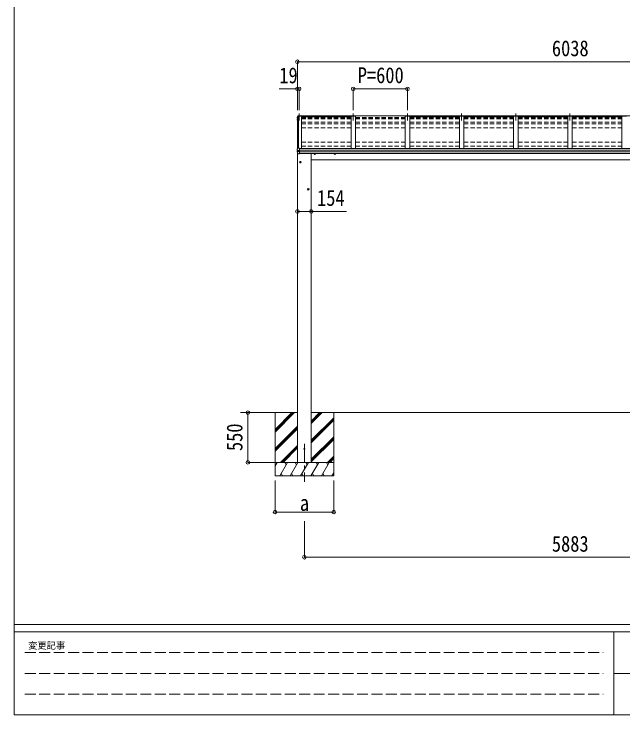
# Model space of a CAD drawing. Units: millimetres at full size, sheet at 1:40; some dimension numbers follow another scale. Extents: x -11243 to 11243, y -7760 to 7760.
# Drawn here: x -11243 to -4498, y -7760 to 0 of the extents above; entities that cross this region are included whole.
import ezdxf
from ezdxf.enums import TextEntityAlignment as Align

# ---------------------------------------------------------------- set-up
doc = ezdxf.new("R2010")
doc.units = ezdxf.units.MM
doc.header["$LTSCALE"] = 40
doc.header["$PDMODE"] = 32
doc.header["$PDSIZE"] = 40
for name, pattern in [('CHAIN1', [8, 5, -1, 1, -1]), ('DASHED1', [1.8, 1.2, -0.6]), ('DASHED3', [4, 3, -1])]:
    doc.linetypes.add(name, pattern=pattern)
for name, color, linetype, lineweight in [('0-0_0', 7, 'Continuous', 9), ('0-1_本体', 5, 'CHAIN1', 9), ('0-3_ELV2', 4, 'Continuous', 9), ('0-6_OTH_LINE', 6, 'Continuous', 9), ('F-0_240', 7, 'Continuous', 9)]:
    doc.layers.add(name, color=color, linetype=linetype, lineweight=lineweight)
doc.styles.add('ＭＳ ゴシック', font='')
doc.styles.get('ＭＳ ゴシック').set_extended_font_data('MS Gothic')

msp = doc.modelspace()

# ---------------------------------------------------------------- linework, layer by layer
at = {"layer": '0-0_0'}
for p, q in [((-8103.76, -4413.22), (-8733.37, -4413.22)), ((-8351.76, -4413.22), (-8351.76, -5113.22)), ((-8351.76, -4599.2), (-8165.78, -4413.22)), ((-8351.76, -4613.34), (-8151.64, -4413.22)), ((-8351.76, -4627.48), (-8137.49, -4413.22)), ((-8351.76, -4415.35), (-8349.63, -4413.22)), ((-2220.76, -4413.22), (-7949.76, -4413.22)), ((-7949.76, -4533.85), (-7829.13, -4413.22)), ((-7949.76, -4519.71), (-7843.27, -4413.22)), ((-7949.76, -4505.57), (-7857.41, -4413.22)), ((-7701.76, -4413.22), (-7701.76, -5113.22)), ((-7949.76, -4717.7), (-7701.76, -4469.7)), ((-7949.76, -4731.84), (-7701.76, -4483.84)), ((-7949.76, -4745.98), (-7701.76, -4497.99)), ((-8351.76, -4811.33), (-8103.76, -4563.33)), ((-8351.76, -4825.47), (-8103.76, -4577.48)), ((-8351.76, -4839.62), (-8103.76, -4591.62)), ((-7949.76, -4929.83), (-7701.76, -4681.83)), ((-7949.76, -4943.97), (-7701.76, -4695.97)), ((-7949.76, -4958.12), (-7701.76, -4710.12)), ((-8291.52, -4963.22), (-8103.76, -4775.46)), ((-8277.38, -4963.22), (-8103.76, -4789.61)), ((-8263.23, -4963.22), (-8103.76, -4803.75)), ((-7701.76, -4963.22), (-8351.76, -4963.22)), ((-8351.76, -5003.32), (-8328.61, -4963.22)), ((-8299.74, -5113.22), (-8213.14, -4963.22)), ((-8228.14, -4989.2), (-8243.14, -4963.22)), ((-8184.27, -5113.22), (-8097.67, -4963.22)), ((-8112.67, -4989.2), (-8127.67, -4963.22)), ((-8068.8, -5113.22), (-7982.2, -4963.22)), ((-7997.2, -4989.2), (-8012.2, -4963.22)), ((-7953.33, -5113.22), (-7866.73, -4963.22)), ((-7881.73, -4989.2), (-7896.73, -4963.22)), ((-7837.86, -5113.22), (-7751.26, -4963.22)), ((-7781.26, -4963.22), (-7766.26, -4989.2)), ((-7771.02, -4963.22), (-7701.76, -4893.96)), ((-7756.88, -4963.22), (-7701.76, -4908.11)), ((-7742.73, -4963.22), (-7701.76, -4922.25)), ((-8343.61, -4989.2), (-8351.76, -4975.09)), ((-8351.76, -5113.22), (-7701.76, -5113.22)), ((-8284.74, -5087.24), (-8269.74, -5113.22)), ((-8169.27, -5087.24), (-8154.27, -5113.22)), ((-8053.8, -5087.24), (-8038.8, -5113.22)), ((-7938.33, -5087.24), (-7923.33, -5113.22)), ((-7822.86, -5087.24), (-7807.86, -5113.22)), ((-7722.39, -5113.22), (-7701.76, -5077.48)), ((-7707.39, -5087.24), (-7701.76, -5097))]:
    msp.add_line(p, q, dxfattribs=at)
at = {"layer": '0-0_0', "linetype": 'DASHED1'}
msp.add_line((-8103.76, -4963.22), (-7949.76, -4963.22), dxfattribs=at)
at = {"layer": '0-1_本体'}
for p, q in [((-8085.26, -1100.24), (-8085.26, -1179.49)), ((-7485.26, -1100.24), (-7485.26, -1179.49)), ((-6885.26, -1100.24), (-6885.26, -1179.49)), ((-6285.26, -1100.24), (-6285.26, -1179.49)), ((-5685.26, -1100.24), (-5685.26, -1179.49)), ((-5085.26, -1100.24), (-5085.26, -1179.49)), ((-8026.76, -4757.28), (-8026.76, -5178.35))]:
    msp.add_line(p, q, dxfattribs=at)
at = {"layer": '0-3_ELV2'}
for p, q in [((-8106.73, -1147.29), (-8106.73, -1151.31)), ((-8105.68, -1152.58), (-8104.26, -1152.86)), ((-8104.26, -1150.99), (-8104.83, -1150.88)), ((-8104.26, -1151.33), (-8104.83, -1151.22)), ((-8104.26, -1149.96), (-8097.14, -1131.4)), ((-8104.26, -1149.96), (-8104.26, -1494.23)), ((-8097.43, -1131.24), (-8096.24, -1131.18)), ((-8097.26, -1131.72), (-8097.26, -1479.72)), ((-8097.14, -1131.4), (-8060.26, -1131.4)), ((-8096.09, -1130.97), (-8096.46, -1128.49)), ((-8096.24, -1131.18), (-8096.46, -1129.7)), ((-8082.26, -1125.26), (-8096.42, -1126.04)), ((-8085.26, -1130.36), (-8096.09, -1130.97)), ((-8096.09, -1130.97), (-8096.09, -1131.4)), ((-8096.09, -1131.35), (-8085.26, -1131.35)), ((-8091.56, -1485.08), (-8091.56, -1131.4)), ((-8085.26, -1128.12), (-8085.26, -1131.35)), ((-8085.26, -1128.12), (-8082.26, -1128.12)), ((-8082.26, -1128.12), (-8082.26, -1125.27)), ((-8060.26, -1131.4), (-8060.26, -1487.66)), ((-8060.26, -1136.8), (-7510.26, -1136.8)), ((-7460.26, -1131.4), (-7510.26, -1131.4)), ((-7510.26, -1131.4), (-7510.26, -1487.66)), ((-7460.26, -1131.4), (-7460.26, -1487.66)), ((-6860.26, -1131.4), (-6910.26, -1131.4)), ((-6910.26, -1131.4), (-6910.26, -1487.66)), ((-6860.26, -1131.4), (-6860.26, -1487.66)), ((-6860.26, -1136.8), (-6310.26, -1136.8)), ((-6260.26, -1131.4), (-6310.26, -1131.4)), ((-6310.26, -1131.4), (-6310.26, -1487.66)), ((-6260.26, -1131.4), (-6260.26, -1487.66)), ((-6260.26, -1136.8), (-5710.26, -1136.8)), ((-5660.26, -1131.4), (-5710.26, -1131.4)), ((-5710.26, -1131.4), (-5710.26, -1487.66)), ((-5660.26, -1131.4), (-5660.26, -1487.66)), ((-5660.26, -1136.8), (-5110.26, -1136.8)), ((-5060.26, -1131.4), (-5110.26, -1131.4)), ((-5110.26, -1131.4), (-5110.26, -1487.66)), ((-5060.26, -1131.4), (-5060.26, -1487.66)), ((-5060.26, -1136.8), (-4510.26, -1136.8)), ((-4460.26, -1131.4), (-4510.26, -1131.4)), ((-4510.26, -1131.4), (-4510.26, -1487.66)), ((-8107.14, -1166.24), (-8107.14, -1170.28)), ((-8107.09, -1165.9), (-8107.1, -1165.97)), ((-8104.26, -1168.66), (-8106.08, -1169.01)), ((-8104.26, -1164.64), (-8105.4, -1164.78)), ((-8105.11, -1170.35), (-8104.26, -1170.18)), ((-8107.3, -1526.58), (-8107.3, -1520.05)), ((-8106.83, -1508.02), (-8106.83, -1501.52)), ((-8099.26, -1517.67), (-8106.49, -1519.07)), ((-8105.96, -1509.02), (-8106.03, -1509)), ((-8105.96, -1509.02), (-8105.96, -1509.01)), ((-8098.71, -1509.95), (-8105.08, -1509.16)), ((-8104.26, -1509.26), (-8104.26, -1518.64)), ((-8103.76, -1532.73), (-8103.76, -4963.22)), ((-8099.26, -1509.88), (-8099.26, -1523.68)), ((-8082.26, -1509.95), (-8097.05, -1510.04)), ((-8082.26, -1523.8), (-8097.05, -1523.6)), ((-8094.64, -1547.02), (-8094.62, -1547.04)), ((-8082.26, -1548.11), (-8093.85, -1547.48)), ((-8082.26, -1548.11), (-8082.26, -1484.63)), ((-8082.26, -1487.66), (-2088.26, -1487.66)), ((-8082.26, -1507.19), (-2088.26, -1507.19)), ((-8082.26, -1508.09), (-2088.26, -1508.09)), ((-8082.26, -1525.33), (-2088.26, -1525.33)), ((-8082.26, -1527.29), (-2088.26, -1527.29)), ((-8082.26, -1545.32), (-2088.26, -1545.32)), ((-7949.76, -1545.32), (-7949.76, -4963.22)), ((-7949.76, -1613.22), (-2220.76, -1613.22))]:
    msp.add_line(p, q, dxfattribs=at)
at = {"layer": '0-3_ELV2', "linetype": 'DASHED1'}
for p, q in [((-8060.26, -1146.92), (-7510.26, -1146.92)), ((-8060.26, -1151.77), (-7510.26, -1151.77)), ((-8060.26, -1153.3), (-7510.26, -1153.3)), ((-8060.26, -1155.26), (-7510.26, -1155.26)), ((-8060.26, -1159.03), (-7510.26, -1159.03)), ((-7460.26, -1146.92), (-6910.26, -1146.92)), ((-7460.26, -1151.77), (-6910.26, -1151.77)), ((-7460.26, -1153.3), (-6910.26, -1153.3)), ((-7460.26, -1155.26), (-6910.26, -1155.26)), ((-7460.26, -1159.03), (-6910.26, -1159.03)), ((-6860.26, -1146.92), (-6310.26, -1146.92)), ((-6860.26, -1151.77), (-6310.26, -1151.77)), ((-6860.26, -1153.3), (-6310.26, -1153.3)), ((-6860.26, -1155.26), (-6310.26, -1155.26)), ((-6860.26, -1159.03), (-6310.26, -1159.03)), ((-6260.26, -1146.92), (-5710.26, -1146.92)), ((-6260.26, -1151.77), (-5710.26, -1151.77)), ((-6260.26, -1153.3), (-5710.26, -1153.3)), ((-6260.26, -1155.26), (-5710.26, -1155.26)), ((-6260.26, -1159.03), (-5710.26, -1159.03)), ((-5660.26, -1146.92), (-5110.26, -1146.92)), ((-5660.26, -1151.77), (-5110.26, -1151.77)), ((-5660.26, -1153.3), (-5110.26, -1153.3)), ((-5660.26, -1155.26), (-5110.26, -1155.26)), ((-5660.26, -1159.03), (-5110.26, -1159.03)), ((-5060.26, -1146.92), (-4510.26, -1146.92)), ((-5060.26, -1151.77), (-4510.26, -1151.77)), ((-5060.26, -1153.3), (-4510.26, -1153.3)), ((-5060.26, -1155.26), (-4510.26, -1155.26)), ((-5060.26, -1159.03), (-4510.26, -1159.03)), ((-8060.26, -1196.34), (-7510.26, -1196.34)), ((-8060.26, -1217.5), (-7510.26, -1217.5)), ((-7460.26, -1196.34), (-6910.26, -1196.34)), ((-7460.26, -1217.5), (-6910.26, -1217.5)), ((-6860.26, -1196.34), (-6310.26, -1196.34)), ((-6860.26, -1217.5), (-6310.26, -1217.5)), ((-6260.26, -1196.34), (-5710.26, -1196.34)), ((-6260.26, -1217.5), (-5710.26, -1217.5)), ((-5660.26, -1196.34), (-5110.26, -1196.34)), ((-5660.26, -1217.5), (-5110.26, -1217.5)), ((-5060.26, -1196.34), (-4510.26, -1196.34)), ((-5060.26, -1217.5), (-4510.26, -1217.5)), ((-8060.26, -1260.01), (-7510.26, -1260.01)), ((-7460.26, -1260.01), (-6910.26, -1260.01)), ((-6860.26, -1260.01), (-6310.26, -1260.01)), ((-6260.26, -1260.01), (-5710.26, -1260.01)), ((-5660.26, -1260.01), (-5110.26, -1260.01)), ((-5060.26, -1260.01), (-4510.26, -1260.01)), ((-8060.26, -1420.29), (-7510.26, -1420.29)), ((-8060.26, -1462.8), (-7510.26, -1462.8)), ((-7460.26, -1420.29), (-6910.26, -1420.29)), ((-7460.26, -1462.8), (-6910.26, -1462.8)), ((-6860.26, -1420.29), (-6310.26, -1420.29)), ((-6860.26, -1462.8), (-6310.26, -1462.8)), ((-6260.26, -1420.29), (-5710.26, -1420.29)), ((-6260.26, -1462.8), (-5710.26, -1462.8)), ((-5660.26, -1420.29), (-5110.26, -1420.29)), ((-5660.26, -1462.8), (-5110.26, -1462.8)), ((-5060.26, -1420.29), (-4510.26, -1420.29)), ((-5060.26, -1462.8), (-4510.26, -1462.8))]:
    msp.add_line(p, q, dxfattribs=at)
at = {"layer": '0-3_ELV2'}
for points in [[(-8099.07, -1127.24), (-8103.31, -1137.86), (-8106.66, -1146.8), (-8106.72, -1147.07), (-8106.73, -1147.13)], [(-8106.73, -1147.13), (-8106.73, -1147.24), (-8106.73, -1147.3)], [(-8099.07, -1130.81), (-8100.06, -1133.3), (-8101.04, -1135.8), (-8102.01, -1138.3), (-8102.97, -1140.81), (-8103.91, -1143.32), (-8104.84, -1145.83), (-8105.76, -1148.35), (-8106.66, -1150.88)], [(-8082.26, -1127.7), (-8096.46, -1128.49), (-8096.46, -1129.7), (-8097.58, -1129.75)], [(-8096.16, -1131.4), (-8096.24, -1130.83), (-8096.24, -1131.18)], [(-8085.26, -1131.4), (-8085.26, -1128.13), (-2085.26, -1128.13)], [(-8107.1, -1165.92), (-8107.13, -1166.09), (-8107.13, -1166.23)], [(-8106.96, -1170.93), (-8105.5, -1173.47), (-8104.26, -1175.59)], [(-8106.77, -1501.18), (-8106.82, -1501.39), (-8106.83, -1501.52)], [(-8098.9, -1480.38), (-8099.93, -1482.96), (-8100.95, -1485.55), (-8101.96, -1488.14), (-8102.95, -1490.74), (-8103.93, -1493.34), (-8104.89, -1495.95), (-8105.84, -1498.57), (-8106.77, -1501.18)], [(-8103.48, -1509.24), (-8104.72, -1509.2), (-8105.96, -1509.01)], [(-8098.71, -1509.95), (-8098.46, -1509.98), (-8098.31, -1509.99)], [(-8082.26, -1484.63), (-8096.26, -1485.31), (-8096.26, -1479.66), (-8098.02, -1479.76)], [(-7909.26, -1553.02), (-7915.76, -1549.26), (-7915.76, -1545.32)], [(-7909.26, -1553.02), (-7902.76, -1549.26), (-7902.76, -1545.32)], [(-7689.27, -1553.02), (-7695.77, -1549.26), (-7695.77, -1545.32)], [(-7689.27, -1553.02), (-7682.77, -1549.26), (-7682.77, -1545.32)], [(-8070.76, -1648.02), (-8077.26, -1644.26), (-8077.26, -1636.76), (-8070.76, -1633.01)], [(-8070.76, -1648.02), (-8064.26, -1644.26), (-8064.26, -1636.76), (-8070.76, -1633.01)], [(-7983.76, -1948.02), (-7990.26, -1944.26), (-7990.26, -1936.76), (-7983.76, -1933.01)], [(-7983.76, -1948.02), (-7977.26, -1944.26), (-7977.26, -1936.76), (-7983.76, -1933.01)]]:
    msp.add_lwpolyline(points, dxfattribs=at)
for centre, radius in [((-8070.76, -1640.51), 8.5), ((-8070.76, -1640.51), 7.7), ((-8070.76, -1640.51), 6.5), ((-7983.76, -1940.51), 8.5), ((-7983.76, -1940.51), 7.7), ((-7983.76, -1940.51), 6.5), ((-8026.76, -4813.22), 5)]:
    msp.add_circle(centre, radius, dxfattribs=at)
for centre, radius, start, end in [((-8105.44, -1151.31), 1.3, 160.55137, 259.11062), ((-8104.77, -1150.93), 0.299, 160.48478, 259.11069), ((-7635.32, -1317.81), 498.52, 158.04646, 160.43093), ((-8104.77, -1150.58), 0.3, 212.93591, 259.04607), ((-8097.49, -1131.45), 1.7, 92.9577, 157.99775), ((-8096.84, -1128.62), 2.62, 80.76, 148.16555), ((-8097.42, -1131.54), 0.3, 92.95769, 158.00506), ((-8105.84, -1170.28), 1.3, 100.8784, 209.72862), ((-8105.83, -1166.19), 1.3, 99.76805, 169.97457), ((-8105.38, -1167.12), 2.32, 92.65141, 119.69627), ((-8105.06, -1170.64), 0.299, 100.87832, 209.80871), ((-7672.5, -922.03), 499.04, 209.85327, 210.09589), ((-7672.5, -922.38), 499.04, 209.85327, 210.09589), ((-8106.3, -1520.05), 0.998, 100.914, 179.94879), ((-8106.3, -1526.58), 1, 180, 210.67851), ((-7712.36, -1292.87), 459.05, 210.67556, 213.61643), ((-8105.83, -1508.02), 1, 180, 258.54639), ((-8099.6, -1507.32), 16.37, 271.41275, 274.51688), ((-8097.97, -1480.76), 1, 92.95955, 157.94622), ((-8093.79, -1546.48), 1, 213.61937, 266.89265), ((-7909.26, -1545.51), 8.5, 178.68482, 1.31518), ((-7909.26, -1545.51), 7.7, 178.54815, 1.45185), ((-7909.26, -1545.51), 6.5, 178.27991, 1.72009), ((-7689.27, -1545.51), 8.5, 178.68472, 1.31528), ((-7689.27, -1545.51), 7.7, 178.54804, 1.45196), ((-7689.27, -1545.51), 6.5, 178.27976, 1.72024)]:
    msp.add_arc(centre, radius, start, end, dxfattribs=at)
for centre, major_axis, ratio, start_param, end_param in [((-8098.26, -1523.48), (1, 0.195), 0.067217, 3.1284981, 3.4826308), ((-8098.41, -1502.43), (9.96, -2.12), 0.734427, 4.8771941, 5.0024979), ((-8098.41, -1531.2), (9.97, 1.96), 0.736539, 1.29146, 1.4167637)]:
    msp.add_ellipse(centre, major_axis=major_axis, ratio=ratio, start_param=start_param, end_param=end_param, dxfattribs=at)
at = {"layer": '0-6_OTH_LINE'}
for p, q in [((-8104.26, -528.13), (-8104.26, -1063.59)), ((-8104.26, -528.13), (-2066.26, -528.13)), ((-8104.26, -828.13), (-8304.48, -828.13)), ((-8104.26, -828.13), (-8104.26, -1063.59)), ((-8085.26, -828.13), (-8104.26, -828.13)), ((-8085.26, -828.13), (-8085.26, -1063.59)), ((-7485.26, -828.13), (-7485.26, -1063.59)), ((-7485.26, -828.13), (-6885.26, -828.13)), ((-6885.26, -828.13), (-6885.26, -1063.59)), ((-8103.76, -2185.91), (-7949.76, -2185.91)), ((-8651.76, -4413.22), (-8352.76, -4413.22)), ((-8651.76, -4963.22), (-8651.76, -4413.22)), ((-8651.76, -4963.22), (-8352.76, -4963.22)), ((-8351.76, -5513.2), (-8351.76, -5163.22)), ((-7701.76, -5513.2), (-7701.76, -5163.22)), ((-8351.76, -5513.2), (-7701.76, -5513.2)), ((-8026.76, -6013.22), (-8026.76, -5613.22)), ((-8026.76, -6013.22), (-2143.76, -6013.22))]:
    msp.add_line(p, q, dxfattribs=at)
at = {"layer": '0-6_OTH_LINE', "lineweight": 18}
msp.add_line((-7949.76, -2185.91), (-7560.56, -2185.91), dxfattribs=at)
at = {"layer": '0-6_OTH_LINE'}
for p in [(-8104.26, -528.13), (-8104.26, -828.13), (-8085.26, -828.13), (-7485.26, -828.13), (-6885.26, -828.13), (-8103.76, -2185.91), (-7949.76, -2185.91), (-8651.76, -4413.22), (-8651.76, -4963.22), (-8351.76, -5513.2), (-7701.76, -5513.2), (-8026.76, -6013.22)]:
    msp.add_point(p, dxfattribs=at)
at = {"layer": 'F-0_240', "color": 5}
for p, q in [((-11242.74, 7760), (-11242.74, -7760)), ((-11242.74, -6760), (10677.26, -6760)), ((-11242.74, -6840), (7121.58, -6840)), ((-4598.42, -6840), (-4598.42, -7760)), ((-4598.42, -7300), (3601.58, -7300)), ((-11242.74, -7760), (10677.26, -7760))]:
    msp.add_line(p, q, dxfattribs=at)
at = {"layer": 'F-0_240', "color": 4, "linetype": 'DASHED3'}
for p, q in [((-11122.75, -7070), (-4718.42, -7070)), ((-11122.75, -7300), (-4718.42, -7300)), ((-11122.75, -7530), (-4718.42, -7530))]:
    msp.add_line(p, q, dxfattribs=at)

# ---------------------------------------------------------------- texts
at = {"layer": '0-6_OTH_LINE', "color": 7, "style": 'ＭＳ ゴシック', "width": 0.85}
for s, p in [('6038', (-5285.26, -520.13)), ('19', (-8304.16, -819.71)), ('P=600', (-7435.26, -818.13)), ('154', (-7886.26, -2176.48)), ('a', (-8076.76, -5553.2)), ('5883', (-5285.26, -6005.22))]:
    msp.add_text(s, height=176, dxfattribs=at).set_placement(p, align=Align.BOTTOM_LEFT)
msp.add_text('550', height=176, rotation=90, dxfattribs=at).set_placement((-8659.76, -4838.22), align=Align.BOTTOM_LEFT)
at = {"layer": 'F-0_240', "style": 'ＭＳ ゴシック'}
msp.add_text('変更記事', height=73.31, dxfattribs=at).set_placement((-11086.44, -7050), align=Align.BOTTOM_LEFT)

doc.saveas('drawing.dxf')
